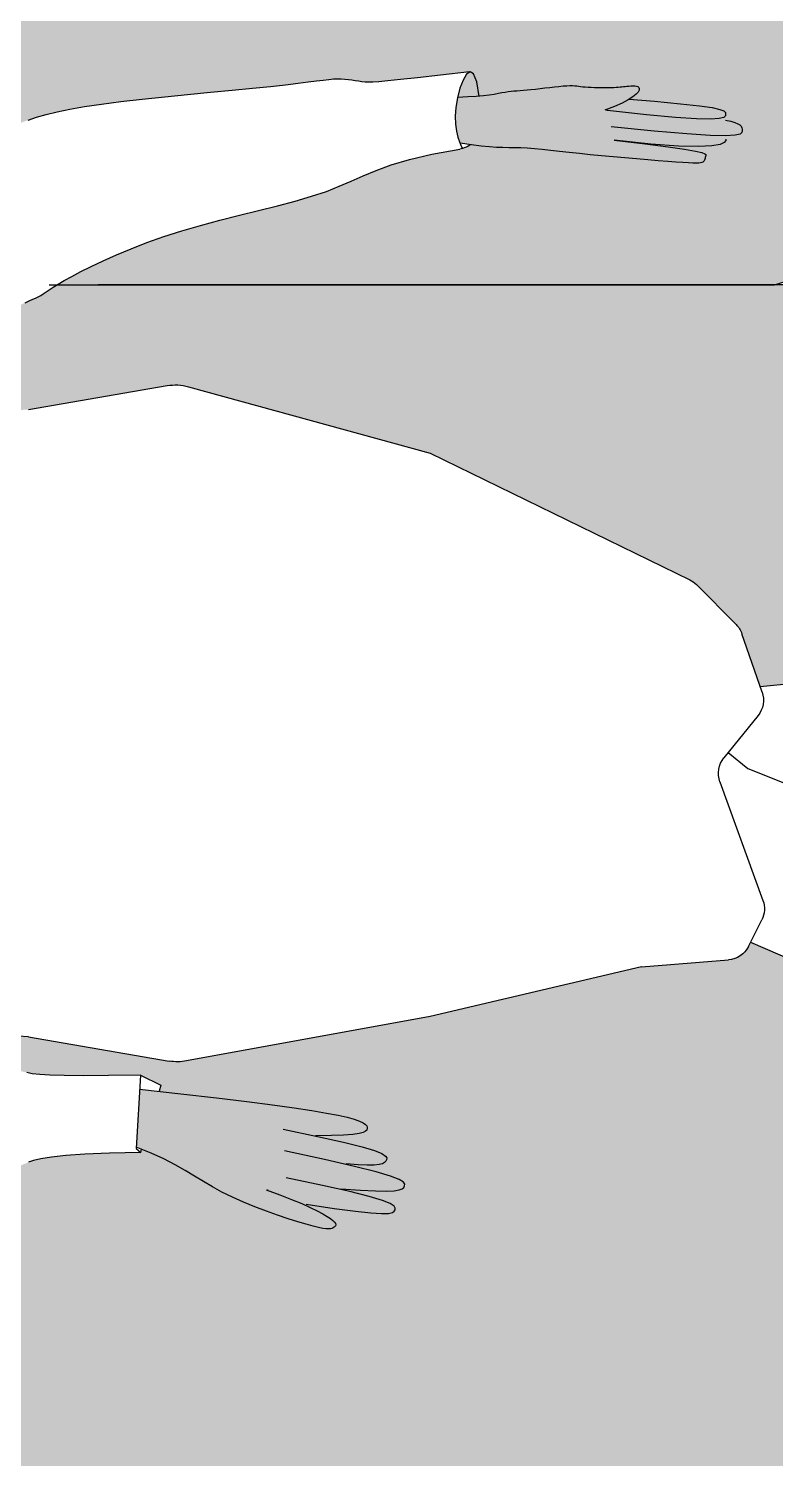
# Model space of a CAD drawing. Header units: inches. Extents: x 37.8 to 126.9, y 5.9 to 51.9.
# Drawn here: x 44.657 to 44.973, y 23.34 to 23.946 of the extents above; entities that cross this region are included whole.
import ezdxf

# ---------------------------------------------------------------- set-up
doc = ezdxf.new("R2010")
doc.units = ezdxf.units.IN
doc.header["$MEASUREMENT"] = 0
doc.layers.add('MOBL', color=251, linetype='Continuous')
doc.layers.add('si', color=15, linetype='Continuous')

# ---------------------------------------------------------------- blocks, each defined once
blk = doc.blocks.new('m12')
h = blk.add_hatch(color=254)
h.paths.add_polyline_path([(0.2282805397144333, 1.367704585758019), (0.3675900524026474, 1.406019230664924, -0.1101865181638969), (0.3799645286676423, 1.406624934638784), (0.4597569099921655, 1.392880477745848), (0.5434401565999002, 1.387490709320218), (0.6016997716746582, 1.372251504451026), (0.5999096138721133, 1.374448886654134), (0.5972262502061781, 1.376714969658905), (0.5937106442636382, 1.379026639826632), (0.5893792646718318, 1.381415400173865), (0.5842615332833229, 1.383914174862636), (0.5784386848495183, 1.386561572637442), (0.572004907346809, 1.389397623388049), (0.5650543887509504, 1.392462357004423), (0.5576813170387136, 1.395795803376354), (0.549979880185674, 1.399437992393817), (0.5420442661684342, 1.403428953946558), (0.5339686629631681, 1.407808717924578), (0.5258492284904117, 1.412586379931332), (0.5177900004496224, 1.417647298425434), (0.5098969864843588, 1.422845897578789), (0.5022761942384583, 1.428036601563444), (0.4950336313559191, 1.433073834551612), (0.4882753054800958, 1.437812020715499), (0.4821072242552791, 1.442105584227201), (0.476635395325051, 1.445808949258433), (0.4719336608313752, 1.448817862647732), (0.4679472009097501, 1.45119336189714), (0.4645890301940172, 1.453037807174946), (0.4617721633180718, 1.454453558649446), (0.4594096149153372, 1.455542976488688), (0.4574143996196654, 1.456408420860952), (0.4539780271172036, 1.457898962005941), (0.4512561622146524, 1.459623810832909), (0.4478348052730289, 1.46192211111406), (0.4455453602831806, 1.463411296890623), (0.4432946503162506, 1.464805221971379), (0.0299411707849231, 1.464694383533924), (-0.0140227327818254, 1.464682594857606), (-0.0507096129474575, 1.409658011802321), (-0.0631706782451147, 1.361111778246595), (-0.0631706782451147, 1.225824194692445, -0.09368281678352401), (0.0381534352998867, 1.233180814697728), (0.0486899664274461, 1.263570902162655, -0.1129517835340986), (0.0520539572955841, 1.268952195201563), (0.0749248662218634, 1.291903635497192, -0.083355158556612), (0.0787562574912499, 1.294643702845178)])
h.paths.add_polyline_path([(0.6581865462105726, 1.449896868492942), (0.6623791909344173, 1.464833165321653), (0.6172675253209406, 1.464851871830518), (0.6017808105990662, 1.464847719154064), (0.6043075048505357, 1.46291939556773), (0.6110621370801037, 1.457834145179991), (0.6173569103671344, 1.45314102149877), (0.623114627507448, 1.448870358593239), (0.6282580912973446, 1.445052490531857), (0.6327433165672626, 1.441693904281006), (0.636659166287032, 1.438705698395313), (0.6401277154611675, 1.435975124326889), (0.6448441051655152, 1.432095432990966), (0.6489641479635285, 1.428299517495729)])
h.paths.add_polyline_path([(0.9004850381104459, 1.411994461545418), (0.9153690883269976, 1.451714107181942), (0.9392968684946148, 1.464718335533843), (0.6623791909344172, 1.464833165321653), (0.6581865462105726, 1.449896868492942), (0.6489658651266103, 1.428303538811313), (0.6519704067884556, 1.42537417526591), (0.6550335783003958, 1.422240532064051), (0.6583447781495153, 1.418717278451824), (0.6618404756225159, 1.414837911182525), (0.6654200188627374, 1.410665176069865), (0.6689827560128438, 1.406261818927299), (0.6724280352164007, 1.401690585568307), (0.6756552046160768, 1.397014221806559), (0.6785636123554469, 1.392295473455303), (0.6810526065769411, 1.387597086328469), (0.683049025111814, 1.382980414117128), (0.6845896645402264, 1.378501242022818), (0.6857388111302506, 1.374213963124925), (0.686560751149955, 1.370172970502834), (0.6873297175066099, 1.365027937193384), (0.6877061944667275, 1.360071641083774), (0.6878621708849573, 1.357559724357858), (0.6880757876250972, 1.354219495640408), (0.6880067271842727, 1.351078722044259), (0.6872067694860371, 1.346384712895343), (0.6857121869368248, 1.340235367233386), (0.6843305943914403, 1.334869549164977), (0.7154399595144696, 1.37373261623361), (0.7190331384649649, 1.376285664435272), (0.7309097569871028, 1.382627548112168, -0.3118831241294631), (0.7630463354835229, 1.378942019294754), (0.7749165268776324, 1.368555601824937), (0.7760045200864171, 1.370534691204511), (0.7813156019772123, 1.364926033545543, 0.1123006124735272), (0.78955162915031, 1.355362516278091), (0.8279875159014409, 1.32697310920048, -0.1450929767631049), (0.8377286247859956, 1.314064314110055), (0.8425250255493233, 1.301254414510353), (0.8629205512941098, 1.243744283976639, -0.08540789270884899), (0.8645568859556078, 1.234234633559708), (0.8645568859556078, 1.189121849105276, 0.1581954524843626), (0.8699782359377723, 1.172415691398204, -0.0878135558825843), (0.8743132795220844, 1.163496263578053), (0.8759785115666999, 1.157644162392443, -0.2048137690311525), (0.8731492371332478, 1.135453495879346), (0.8659056723461162, 1.123114881284209, -0.1142386950338883), (0.8570798846039906, 1.113798163836008), (0.8305546628183547, 1.096231021337641), (0.7773254653309918, 1.056847698576054), (0.7749165268774048, 1.052686804883478), (0.7633813474544829, 1.042624201557268), (0.7630968592773114, 1.039921563875623), (0.7600382685300243, 1.021495523661086), (0.7565934611416197, 1.00648721353923), (0.752874173234204, 0.9944881043145408), (0.7489921409294309, 0.9850896667917362), (0.7450591003491807, 0.9778833717755328), (0.7411867876155616, 0.9724606900699658), (0.7374869388499976, 0.9684130924802052), (0.7340712901748238, 0.9653320498107396), (0.7296486015273244, 0.9617491890912933), (0.7249763564041368, 0.9586774299227926), (0.7210046942517582, 0.9567143230846537), (0.7168011588323449, 0.9553889172040508), (0.7137072088485976, 0.9545244839431348), (0.7094893662282363, 0.953775121660348), (0.7051211489331117, 0.9531117996455399), (0.6996965092953688, 0.952357690693426), (0.6940976408223009, 0.9516309945228066), (0.6891480039748644, 0.9510395401500774), (0.6849198416854598, 0.9506110647537588), (0.6820757410978179, 0.9504773728576892), (0.6795698087550766, 0.9504520680379756), (0.6783385473047755, 0.9504344927927384), (0.6768907072118918, 0.950401672484304), (0.6752127260531451, 0.9503509555920574), (0.673303820878084, 0.9502811700128851), (0.6711632087367704, 0.9501911436441356), (0.6687901066790821, 0.9500797043824576), (0.6661837317551318, 0.9499456801249828), (0.6633433010149351, 0.9497878987690436), (0.6602680315086137, 0.9496051882110812), (0.6569702476290998, 0.9493976249032176), (0.6535147031422514, 0.9491702795171498), (0.6499792591570417, 0.948929471278913), (0.6464417767832089, 0.9486815194152342), (0.642980117129082, 0.9484327431521264), (0.6396721413038992, 0.9481894617160884), (0.6365957104170198, 0.9479579943335928), (0.6338286855771003, 0.9477446602309101), (0.6298351644824298, 0.9474384775373532), (0.6249051021408129, 0.9472576708472316), (0.6189086129122668, 0.947326450471792), (0.6134806500683812, 0.9474676699271634), (0.6064731817736865, 0.9477159803739148), (0.597558412593827, 0.9480851548921688), (0.5865574900845614, 0.9485820002000735), (0.5738873337636475, 0.9491854575635398), (0.5601138061399235, 0.9498675018851392), (0.5458027697213416, 0.9506001080676519), (0.5315200870168383, 0.9513552510143152), (0.51783162053449, 0.9521049056277188), (0.5053032327825289, 0.9528210468106394), (0.4945007862698243, 0.9534756494660976), (0.4858413232438974, 0.9540500801435902), (0.479146604910735, 0.9545632719803062), (0.4740895722159156, 0.9550435497603752), (0.4686824451310314, 0.955730103256373), (0.4647685975536965, 0.9567548360558203), (0.4619226264041981, 0.9579425952526875), (0.4597973122670279, 0.9588069555043134), (0.4568633396336294, 0.9597571532667638), (0.4526367186970228, 0.960741991403438), (0.44663345965046, 0.961710272777282), (0.4383695726867201, 0.9626108002519234), (0.427361067999528, 0.963392376690308), (0.4131239557814393, 0.9640038049560642), (0.3951742462256788, 0.9643938879119106), (0.3946290414174755, 0.9663021047405121), (0.3892122088936958, 0.964125244412344), (0.3817963524470524, 0.9607155704184144), (0.3753231144914961, 0.957359915999178), (0.3695413270904759, 0.9540620209711508), (0.3641998223077087, 0.9508256251513232), (0.3590474322063497, 0.9476544683559492), (0.3538329888501746, 0.9445522904020446), (0.3483053243026035, 0.9415228311061136), (0.3422857584323542, 0.9385750475601073), (0.3358855623289445, 0.9357387659567862), (0.3292884948868936, 0.9330490297631966), (0.3226783150012129, 0.930540882447304), (0.3162387815666538, 0.9282493674766116), (0.3101536534775263, 0.9262095283188514), (0.3046066896290521, 0.9244564084415292), (0.2997816489155326, 0.9230250513121484), (0.2939525555518832, 0.9214281492214113), (0.2890330585068264, 0.9204498841750606), (0.2849788580309438, 0.9202793186120558), (0.2822871457915607, 0.9224008206510244), (0.2837201290274126, 0.9246197752826866), (0.2865434176151994, 0.9268910479290224), (0.2916407239945089, 0.9299156238629585), (0.2974896183734473, 0.9327408180793096), (0.3023605372497951, 0.93491000410745), (0.3081702886299796, 0.9373202005451736), (0.3150004097522092, 0.9399819342838825), (0.3219254740579482, 0.942534558711252), (0.3216086350835208, 0.9426929781984656), (0.3221035193806298, 0.942600187392776), (0.3150004097521996, 0.939981934283873), (0.3081702886299848, 0.937320200545176), (0.302360537249797, 0.9349100041074526), (0.2974896183734457, 0.9327408180793088), (0.2934759947627309, 0.9308021155695774), (0.2902381291792135, 0.9290833696863944), (0.2876944843851557, 0.927574053538591), (0.2857635231421227, 0.9262636402345382), (0.2843670324930372, 0.9251401946803524), (0.2834400966078191, 0.9241861489715572), (0.2829211239370579, 0.9233825270011948), (0.2827485229315698, 0.9227103526623066), (0.2828607020426261, 0.9221506498479356), (0.2831960697205886, 0.921684442451124), (0.2836930344165012, 0.9212927543649124), (0.2842900045811809, 0.9209566094823454), (0.2849537220095039, 0.9206668660290231), (0.2857642618712364, 0.9204537195623744), (0.2868300326801989, 0.9203571999719315), (0.2882594429502205, 0.9204173371479102), (0.290160901194894, 0.92067416098007), (0.292642815928275, 0.921167701358172), (0.2958135956639567, 0.9219379881724304), (0.2997816489155349, 0.9230250513121484), (0.3046066896290573, 0.92445640844153), (0.3101536534775328, 0.9262095283188532), (0.3162387815666475, 0.9282493674766062), (0.3226783150012197, 0.9305408824473052), (0.3292884948868949, 0.9330490297631936), (0.3358855623289381, 0.935738765956786), (0.3422857584323494, 0.9385750475601056), (0.3483053243026013, 0.9415228311061126), (0.3538329888501725, 0.9445522904020442), (0.3590474322063588, 0.9476544683559556), (0.3641998223076794, 0.9508256251513127), (0.3695413270904708, 0.9540620209711488), (0.3753231144914941, 0.9573599159991769), (0.3817963524470549, 0.9607155704184158), (0.3892122088936968, 0.9641252444123436), (0.3977734825802984, 0.9675657600578143), (0.3958295278160969, 1.000986828503526), (0.3720809704348347, 0.9982951300867196), (0.3515578259587391, 0.9958898854433748), (0.3340016027325292, 0.9937432421993416), (0.319147189305802, 0.9918265976823482), (0.3067294742277213, 0.9901113492203396), (0.2964833460475755, 0.9885688941412809), (0.2881436933148567, 0.9871706297726636), (0.2814454045787867, 0.98588795344267), (0.2761419289608943, 0.9846957252721028), (0.2720609578691448, 0.9835826565549736), (0.2690487432835201, 0.982540921378586), (0.2669515371844689, 0.981562693830256), (0.2656155915515228, 0.9806401479972916), (0.2648871583651271, 0.9797654579670051), (0.2646124896050424, 0.9789307978264788), (0.264637837251712, 0.9781283416632506), (0.264882264284097, 0.9773545228001692), (0.2655560776784112, 0.976622811502693), (0.2669423954102962, 0.9759509372725008), (0.269324335455168, 0.9753566296110422), (0.2729850157884386, 0.974857618019541), (0.2782075543857433, 0.9744716319994492), (0.2852750692222802, 0.9742164010522174), (0.2950522334505969, 0.9741029037500842), (0.2932104062160713, 0.9737258386762718), (0.27826000416053, 0.9703831351037036), (0.2675558176904345, 0.9676737071592922), (0.2604063962510289, 0.9655019817496396), (0.2561202892875367, 0.963772385781112), (0.2540060462454221, 0.9623893461600802), (0.2533722165703693, 0.961257289793366), (0.2535273497076105, 0.9602806435873388), (0.2539294030884776, 0.9593859963251814), (0.2546339660866578, 0.9585885842975584), (0.2558460360626213, 0.9579258056708112), (0.2588124408305837, 0.957169402344128), (0.2606126863870492, 0.9571537412896304), (0.256516480663569, 0.9575591961839512), (0.253716425585047, 0.9590903096481588), (0.2532689839800925, 0.96190719425237), (0.256120289287537, 0.9637723857811122), (0.2604063962510276, 0.9655019817496392), (0.2675558176904362, 0.9676737071592936), (0.2782600041605322, 0.9703831351037044), (0.2949045171498502, 0.9741046185010308), (0.285275069222283, 0.9742164010522174), (0.2782075543857413, 0.9744716319994496), (0.2729850157884376, 0.9748576180195412), (0.2677164017285735, 0.9755758177113094), (0.2640872408894941, 0.9773346783165808), (0.2652115007202227, 0.9807510656334876), (0.2701853916346951, 0.9830711032860232), (0.2761419289608979, 0.9846957252721044), (0.2814454045787876, 0.9858879534426694), (0.2881436933148489, 0.9871706297726616), (0.2964833460475805, 0.9885688941412808), (0.3067294742277094, 0.9901113492203404), (0.3191471893058048, 0.9918265976823484), (0.3340016027325448, 0.993743242199342), (0.3515578259586584, 0.9958898854433662), (0.3720809704348112, 0.998295130086718), (0.3846044230914198, 0.999714557681732), (0.3835436933072742, 1.003186036975193), (0.3953633609073675, 1.009001313434282), (0.4138058899113635, 1.008749522194875), (0.4282469073857581, 1.008675718528365), (0.4392679779132291, 1.008765081679257), (0.4474506660758408, 1.009002790892736), (0.4533765364560642, 1.009374025413535), (0.4576271536361655, 1.009863964486612), (0.4607840821988713, 1.010457787357154), (0.4634288867262065, 1.011140673269892), (0.4660830101279203, 1.011900133236868), (0.4690274086224217, 1.012733005339897), (0.4724829167548657, 1.013638459427737), (0.4766703690709155, 1.01461566534931), (0.4818106001157593, 1.015663792953319), (0.4881244444352483, 1.016782012088698), (0.4958327365745851, 1.01796949260438), (0.5051563110794185, 1.01922540434907), (0.5161986705397842, 1.02054596987091), (0.5285939897249124, 1.021915622515052), (0.5418591114486763, 1.023315848325401), (0.5555108785247285, 1.024728133346798), (0.5690661337671291, 1.026133963622892), (0.5820417199895463, 1.027514825198523), (0.5939544800062555, 1.028852204117585), (0.6043212566305503, 1.030127586424441), (0.612782391131537, 1.031328558956603), (0.619472218598504, 1.032467111724144), (0.6246485725753236, 1.033561335530294), (0.6285692866065336, 1.034629321178954), (0.6314921942357605, 1.035689159472667), (0.6336751290075423, 1.036758941215566), (0.635375924465961, 1.037856757210419), (0.6368524141548711, 1.039000698260905), (0.6383128380275572, 1.040202906338207), (0.6397670616722734, 1.041451728086032), (0.6411753570860127, 1.042729561315582), (0.6424979962657744, 1.044018803838754), (0.6436952512090097, 1.045301853466752), (0.6447273939122625, 1.046561108011473), (0.6455546963729831, 1.047778965283896), (0.6461374305879417, 1.048937823096139), (0.6464432714649321, 1.050030279697011), (0.6464695055522044, 1.051089735086862), (0.6462208223088057, 1.052159789703409), (0.6457019111933274, 1.053284043984376), (0.644917461664817, 1.054506098368167), (0.6438721631818694, 1.055869553292042), (0.6425707052037581, 1.057418009194183), (0.6417220055728929, 1.058389199020902), (0.6205989466920978, 1.056800049208277), (0.5434401565996722, 1.036517499606816), (0.4597569099919382, 1.03119864918699), (0.3786921153944149, 1.01716820396814, -0.0881714616881914), (0.3687353232608075, 1.017213098864203), (0.2282805397142054, 1.042829202105395), (0.1065852421049833, 1.071480076367834), (0.0564335232409121, 1.075455517497402, -0.2626432162375301), (0.04483822073916599, 1.083266117520906), (0.043620270012002, 1.085697904276811), (-0.0330759502560345, 1.05233221485605), (-0.0631706782451147, 1.049728895639395), (-0.0631706782451147, 0.8395642744326323), (-0.021287653216632, 0.7512983952403829), (0.0220127781796001, 0.7359848280393836), (0.9211451131589862, 0.7362254951522971), (0.9153690883269971, 0.7492215510239943), (0.9004850381104459, 0.7889411966605175), (0.8942545054615036, 0.8374874302160153), (0.8942545054615036, 1.363448227989919)])
h.paths.add_polyline_path([(0.2429739101698942, 0.9461568795345556), (0.2431024028844603, 0.9451751083945508), (0.2435212161844902, 0.9442815692264046), (0.2444007194974346, 0.9434919138554962), (0.2470528974799894, 0.9424940355689472), (0.2490033719338936, 0.942400441425434), (0.2449083215463915, 0.9430361672103796), (0.2424000465095492, 0.9452882029053084)], flags=17)
h.paths.add_polyline_path([(0.2491293252667219, 0.9334991236289624), (0.2484456775396211, 0.9323584795349688), (0.2485867286509346, 0.931381556305496), (0.2490337983438167, 0.9304961893292324), (0.2507393332967387, 0.9293471296517086), (0.2523535551397347, 0.9293072046416456), (0.248779646799883, 0.9300454007847108), (0.2483518022626108, 0.9330086618549124)], flags=16)
h.paths.add_polyline_path([(1.061440464872248, 1.615005983687069), (1.03928745989856, 1.662254189607665), (0.9980967162757676, 1.690810797581434), (0.0299411707849231, 1.690810797581661), (-0.0192108090004697, 1.676272888067614), (-0.05486330138001001, 1.640966536391033), (-0.0621322561369198, 1.539460775320094), (-0.0406715325686948, 1.493250991507693), (-0.0164416833786154, 1.479232293047743), (0.0299411707849169, 1.464694383533926), (0.4197456501453729, 1.464798907437909), (0.4432946503162495, 1.46480522197138), (0.4427159042299834, 1.465163654953363), (0.4392171594988713, 1.467215198352275), (0.4349198484753794, 1.469601940137177), (0.4297244273968797, 1.47234193300323), (0.4236502879050497, 1.47538138822892), (0.4167465554935464, 1.478648556738338), (0.4090623556560315, 1.4820716894551), (0.4006468138857271, 1.485579037303748), (0.3915490556757989, 1.489098851207925), (0.3818182065203896, 1.492559382091942), (0.3715033919124814, 1.495888880879649), (0.3606816705446306, 1.499034078268325), (0.3495418339041161, 1.502015624048233), (0.3383006066773991, 1.504872647783272), (0.3271747135511173, 1.507644279037093), (0.3163808792114649, 1.51036964737296), (0.3061358283448335, 1.51308788235474), (0.2966562856374822, 1.515838113546354), (0.2881589757760139, 1.51865947051101), (0.2807234658091617, 1.521580491867781), (0.2738806922363889, 1.524587352456364), (0.2670244339187653, 1.527655636172539), (0.2595484697183121, 1.530760926910942), (0.2508465784967548, 1.533878808567123), (0.2403125391156199, 1.536984865036175), (0.2273401304364527, 1.540054680213417), (0.2113231313210235, 1.54306383799394, -0.1290311879506918), (0.2052864708930892, 1.54547678568995), (0.1989500446311467, 1.544692756402128), (0.1942075196075153, 1.544256570480002), (0.190103818919174, 1.544011318721686), (0.1864436578482552, 1.543894103801903), (0.183031751676026, 1.543842028395374), (0.1796728156846325, 1.543792195176592), (0.1761715651555309, 1.543681706820052), (0.1723649946484371, 1.543460793669056), (0.1682192158339102, 1.543132196738269), (0.1637326196600971, 1.542711784711399), (0.1589035970755097, 1.542215426271692), (0.1537305390286644, 1.541658990102194), (0.1482118364672161, 1.541058344886772), (0.1423458803401527, 1.540429359308295), (0.136131061595597, 1.539787902050425), (0.1295911662489415, 1.539148763785084), (0.1228515605849844, 1.538522423140875), (0.1160630059552711, 1.537918280734399), (0.1093762637117089, 1.537345737182698), (0.1029420952064712, 1.536814193103292), (0.0969112617908092, 1.53633304911273), (0.0914345248167618, 1.535911705828311), (0.0866626456361541, 1.535559563866856), (0.0827058987263433, 1.535284403154037), (0.07789572737996, 1.534987831804597), (0.0732771905965815, 1.534889662800764), (0.070515340854909, 1.535580341051435), (0.0693845606241143, 1.539725189586252), (0.0703348009084739, 1.540684086609572), (0.0718106087078942, 1.541013108459311), (0.070015268961697, 1.540361643709957), (0.0694755710323989, 1.539817029104142), (0.0695111240948033, 1.539555526741711), (0.0698055811769791, 1.538267307296337), (0.0699267509605764, 1.537737803566871), (0.07006779487619501, 1.537220810387226), (0.0702484060957432, 1.536729028381159), (0.0704882777904464, 1.536275158172883), (0.0708071031322118, 1.535871900386155), (0.0712245752920354, 1.535531955644728), (0.0717724652290605, 1.535265961724235), (0.0725308550504469, 1.535076305007122), (0.0735919046505853, 1.534963309027034), (0.0750477739236427, 1.534927297317835), (0.0769906227644686, 1.534968593413168), (0.079512611067226, 1.535087520847356), (0.0827058987263485, 1.535284403154038), (0.0866626456361074, 1.535559563866853), (0.0914345248168888, 1.535911705828313), (0.0969112617908566, 1.536333049112724), (0.1029420952063899, 1.536814193103289), (0.1093762637117624, 1.53734573718271), (0.1160630059553207, 1.537918280734406), (0.1228515605848908, 1.538522423140876), (0.1295911662489709, 1.539148763785072), (0.1361310615954752, 1.539787902050421), (0.1423458803401396, 1.540429359308289), (0.1482118364671323, 1.54105834488677), (0.1537305390284616, 1.541658990102163), (0.1589035970755262, 1.542215426271688), (0.1637326196600988, 1.542711784711402), (0.1682192158339141, 1.54313219673827), (0.1723649946484223, 1.543460793669054), (0.1761715651555211, 1.543681706820052), (0.1796728156846442, 1.543792195176593), (0.183031751676026, 1.543842028395374), (0.1864436578482594, 1.543894103801904), (0.1901038189191697, 1.544011318721686), (0.1942075196075117, 1.544256570480001), (0.1989500446311433, 1.544692756402127), (0.2045266787085897, 1.545382773813118), (0.2111327065581761, 1.546389520038933), (0.2114796143173407, 1.547251366661158), (0.2123433761571505, 1.549967112364129), (0.2131166179547109, 1.55333896839511), (0.2136610204122462, 1.557334450915959), (0.2138382642317538, 1.56192107608831), (0.2135100301154579, 1.567066360073795), (0.2125847160682496, 1.572638200736036), (0.2111575893065945, 1.578106022746624), (0.2093706343498527, 1.582839632477998), (0.2073658357171551, 1.586208836303285), (0.2049411294908506, 1.587810739126339), (0.2224723636529688, 1.585819196649936), (0.2355489133960566, 1.584344928017345), (0.2454514276006865, 1.583254033712139), (0.2527081354358047, 1.582498088851933), (0.257847266069344, 1.582028668553675), (0.2613970486700063, 1.58179734793498), (0.2638857124063634, 1.581755702113014), (0.2658414864467902, 1.581855306205398), (0.2677068059463093, 1.582050934292055), (0.2695567992538174, 1.582306818625488), (0.2747066222245634, 1.583103006528797), (0.2786097526960172, 1.583525566952633), (0.2827956854737786, 1.583576585603523), (0.2867584402456536, 1.583211807572979), (0.2899156240150526, 1.582837763590765), (0.2937826850545662, 1.582339012621332), (0.2985618957291289, 1.581720993611044), (0.3044555284031281, 1.580989145505333), (0.3116658554419877, 1.580148907250308), (0.3203951492103369, 1.579205717791636), (0.3307452073584606, 1.57816574864), (0.3424159286782924, 1.577038101563175), (0.3550067372480378, 1.575832610894406), (0.3681170571452198, 1.574559110966428), (0.381346312447699, 1.573227436111898), (0.3942939272331138, 1.571847420663739), (0.4065593255790871, 1.570428898954788), (0.4177419315635681, 1.568981705317811), (0.4275354495816787, 1.567513457897803), (0.4360107052978059, 1.566022910089259), (0.4433328046936835, 1.564506599099104), (0.4496668537510737, 1.562961062134035), (0.4551779584519413, 1.561382836400526), (0.4600312247778208, 1.559768459105723), (0.4643917587106853, 1.558114467456333), (0.4684246662323043, 1.556417398658817), (0.4722667353707842, 1.55468090018917), (0.4759414823397434, 1.552937060597509), (0.47944410539934, 1.551225078703941), (0.4827698028093431, 1.549584153327703), (0.485913772830121, 1.548053483288193), (0.4888712137217305, 1.546672267405021), (0.4916373237440469, 1.545479704497664), (0.4942073011568518, 1.544514993385745), (0.496598259854408, 1.543785267423119), (0.5009041589315198, 1.542640599423392), (0.5053479052211227, 1.541162311726318), (0.5099732602768606, 1.538780607776743), (0.513819146183095, 1.536436112069397), (0.5183509421744965, 1.533286309165758), (0.5236557567391209, 1.529228515703385), (0.5296623640676864, 1.524362090763129), (0.5362599547761573, 1.518836904036559), (0.5433377194809144, 1.51280282521496), (0.5507848487980028, 1.506409723990145), (0.5584905333439437, 1.499807470053376), (0.5663439637348818, 1.493145933096464), (0.5742343305871503, 1.4865749828107), (0.5820564265468424, 1.480224566283819), (0.5897274523799738, 1.474144940188581), (0.5971702108825016, 1.46836643859365), (0.6017808105990725, 1.464847719154062), (0.9980967162757672, 1.464953989060631), (1.031672364438918, 1.477934265412386), (1.056248354331501, 1.513240617089195)])
h.paths.add_polyline_path([(0.0590738648438674, 1.565001255458355), (0.0581961684447379, 1.564088525514535), (0.0580536869399566, 1.563154609191087), (0.05819233718148099, 1.562190013505642), (0.0597373212658623, 1.560756583039613), (0.0617108121389275, 1.560626493100926), (0.0578243428300473, 1.561651338936751), (0.058287190717405, 1.56468514460816)], flags=16)
h.paths.add_polyline_path([(0.0579879130765888, 1.550745167153261), (0.0579879007204054, 1.550740564950269), (0.0580477771061403, 1.550741742023546)], flags=16)
h.paths.add_polyline_path([(1.062478886980443, 1.359554145084302), (1.05451765081807, 1.403427479153378), (1.03582605287147, 1.443406730316837), (0.9970582941673454, 1.464694383533697), (0.9392968684946152, 1.464718335533844), (0.9153690883269971, 1.451714107181942), (0.9004850381104462, 1.411994461545418), (0.8942545054615038, 1.36344822798992), (0.8942545054615038, 0.8374874302160153), (0.9004850381104462, 0.7889411966605157), (0.915369088326997, 0.7492215510239927), (0.9211451131589862, 0.7362254951522971), (0.980097399734632, 0.7362412746722385), (0.9803130358359692, 0.7361416392414872), (0.9911739022213624, 0.7359816691453033), (1.02994166092526, 0.7538944505106429), (1.05451765081807, 0.7975081790525561), (1.062478886980443, 0.8413815131216335)])
h.paths.add_polyline_path([(1.051402384493712, 0.6308414306959093), (1.043441148331112, 0.6747147647649853), (1.018865158438529, 0.7183284933068991), (0.9803130358359686, 0.7361416392414872), (0.9736653644388048, 0.7362395530353841), (0.9101686588784631, 0.7362225571292064), (0.9042925858402672, 0.7230013927935494), (0.8894085356234883, 0.6832817471570252), (0.8831780029745457, 0.6347355136012988), (0.8831780029747733, 0.1087747158276216), (0.889408535623488, 0.0602284822721232), (0.9042925858402671, 0.0205088366355994), (0.9277298666845354, 0.0077711840027866), (0.9864522676338556, 0.0077869019901867), (1.02474955038474, 0.0288162135007042), (1.043441148331339, 0.06879546466416299), (1.051402384493712, 0.1126687987332384)])
h.paths.add_polyline_path([(0.8831780029745461, 0.6347355136013004), (0.8894085356234882, 0.6832817471570248), (0.9042925858402666, 0.7230013927935484), (0.9101686588784628, 0.7362225571292065), (0.6739620880527166, 0.7361593326724272), (0.647110043723842, 0.7211841541045487), (0.6301491492909009, 0.6814645084680252), (0.6228801945337638, 0.6329182749123), (0.6228801945337638, 0.1105919545170757), (0.6301491492909009, 0.0620457209615785), (0.6471100437238422, 0.0223260753250548), (0.6512164028991393, 0.007697170763044001), (0.9277298666845352, 0.0077711840027866), (0.9042925858402668, 0.0205088366355995), (0.889408535623488, 0.0602284822721233), (0.8831780029747734, 0.1087747158276222)])
h.paths.add_polyline_path([(0.6228801945337638, 0.6329182749122991), (0.6301491492909009, 0.6814645084680253), (0.6471100437238421, 0.7211841541045487), (0.6739620880527166, 0.7361593326724271), (0.010211150730356, 0.7359816691455309), (-0.0323641557035899, 0.7209245485773863), (-0.0742471807318452, 0.6326586693853642), (-0.0742471807318452, 0.1111111655711738), (-0.0617861154341881, 0.0625649320156754), (-0.0250911673453374, 0.0075161462528683), (0.0212541604592265, 0.0075167152843411), (0.0212876532170867, 0.0075285602840722), (0.6512164028991392, 0.007697170763044001), (0.6471100437238418, 0.0223260753250546), (0.6301491492909009, 0.0620457209615778), (0.6228801945337638, 0.1105919545170761)])
h.paths.add_polyline_path([(1.06247888698067, -0.0976116781655483), (1.05451765081807, -0.0537383440964734), (1.02994166092526, -0.0101246155545595), (0.9911739022213624, 0.0077881658110073), (0.9864522676338556, 0.0077869019901867), (0.9859817916808422, 0.0075285602838449), (0.9211377461899616, 0.0075277641237041), (0.9153690883269956, -0.0054517160679116), (0.9004850381104461, -0.0451713617044338), (0.8942545054615036, -0.0937175952599316), (0.8942545054612763, -0.6196783930338375), (0.9004850381102185, -0.6682246265893353), (0.91536908832677, -0.7079442722258591), (0.9392515566608162, -0.720923874581255), (0.9970582941673454, -0.7209245485776139), (1.035826052871243, -0.6996368953607542), (1.054517650817842, -0.6596576441972952), (1.062478886980215, -0.6157843101282201)])
h.paths.add_polyline_path([(0.8942545054615038, -0.0937175952599317), (0.9004850381104461, -0.045171361704433), (0.9153690883269964, -0.0054517160679112), (0.9211377461899614, 0.0075277641237041), (0.6847133887732595, 0.007524861287395001), (0.6581865462105725, -0.0072689547569097), (0.6412256517776314, -0.0469886003934336), (0.6339566970207214, -0.0955348339489325), (0.6339566970204942, -0.6178611543441548), (0.641225651777404, -0.6664073878998806), (0.6581865462105726, -0.7061270335361775), (0.6623391391623531, -0.7209206459271371), (0.9392515566608166, -0.720923874581255), (0.91536908832677, -0.7079442722258592), (0.9004850381102187, -0.6682246265893351), (0.8942545054612764, -0.6196783930338378)])
h.paths.add_polyline_path([(0.6339566970207217, -0.0955348339489311), (0.6412256517776315, -0.0469886003934337), (0.6581865462105726, -0.0072689547569098), (0.6847133887732595, 0.007524861287395001), (0.0212541604592265, 0.0075167152843411), (-0.0212876532168593, -0.0075285602840722), (-0.0631706782451147, -0.0957944394760944), (-0.0631706782453421, -0.6173419432902847), (-0.0507096129474576, -0.6658881768457832), (-0.0140227327820527, -0.7209127599010686), (0.6623391391623532, -0.7209206459271371), (0.6581865462105725, -0.7061270335361766), (0.641225651777404, -0.6664073878998805), (0.6339566970204941, -0.6178611543441547)])
h.paths.add_polyline_path([(1.0562483543315, -0.7694707821331122), (1.031672364438691, -0.7341644304563033), (0.9980967162755404, -0.721184154104549), (0.0299411707846955, -0.7209245485773864), (-0.0164416833790708, -0.7354624580914333), (-0.040671532568922, -0.7494811565513828), (-0.0621322561371471, -0.7956909403635564), (-0.0548633013802373, -0.8971967014342681), (-0.0192108090004695, -0.9325030531110772), (0.0299411707846958, -0.947040962625124), (0.9980967162755404, -0.9470409626253512), (1.039287459898333, -0.9184843546515821), (1.061440464872021, -0.8712361487309861)])
at = {"layer": 'si', "linetype": 'ByBlock'}
for p, q in [((0.1260640543100635, 1.565211231353487), (0.127293299740586, 1.565565821381596)), ((0.3675900524026474, 1.406019230664924), (0.228280539714433, 1.367704585758019)), ((0.4597569099921657, 1.392880477745848), (0.3799645286676423, 1.406624934638784)), ((0.228280539714433, 1.367704585758019), (0.0787562574912499, 1.294643702845178)), ((0.0749248662218634, 1.291903635497192), (0.0520539572955841, 1.268952195201563)), ((0.0370199536266682, 1.22991155968657), (0.0486899664274461, 1.263570902162655)), ((0.0393829679262581, 1.216326735507891), (0.0590085361186539, 1.191967204381171)), ((0.0565644088221689, 1.195161078133878), (0.0453120852669144, 1.185870819400406)), ((0.0453120852669144, 1.185870819400406), (0.0235638968829335, 1.177218822717122)), ((0.06130585817777501, 1.178197054921383), (0.0365205907003201, 1.109780214344937)), ((0.04483822073916599, 1.083266117520906), (0.0371761235448958, 1.098564426445818)), ((0.0437046104732417, 1.085734595493477), (-0.0330759502560341, 1.05233221485605)), ((0.106585242104984, 1.071480076367834), (0.0564335232409121, 1.075455517497402)), ((0.106585242104984, 1.071480076367834), (0.2282805397142056, 1.042829202105394)), ((0.2282805397142056, 1.042829202105394), (0.3687353232608075, 1.017213098864203)), ((0.4597569099919383, 1.03119864918699), (0.3786921153944149, 1.01716820396814)), ((0.4597569099919383, 1.03119864918699), (0.5434401565996723, 1.036517499606816)), ((0.3953633609073677, 1.009001313434282), (0.3835436933072742, 1.003186036975193)), ((0.3953633609073677, 1.009001313434282), (0.3978218517681853, 0.9667341820968433)), ((0.3835436933072742, 1.003186036975193), (0.3845838240561079, 0.999781972706387)), ((0.3951742462256789, 0.9643938879119104), (0.3946069021808398, 0.9663795920687334)), ((0.3978218517681853, 0.9667341820968433), (0.3951742462256789, 0.9643938879119104)), ((0.3216086350835212, 0.9426929781984654), (0.3218923071058271, 0.9425511421873124)), ((0.3216086350835212, 0.9426929781984654), (0.3219868644466715, 0.9426220601928889))]:
    blk.add_line(p, q, dxfattribs=at)
at = {"layer": 'si'}
for points in [[(0.4478340318562461, 1.464806439181302), (0.0299411707849231, 1.464694383533924), (-0.0164416833786163, 1.479232293047743), (-0.0406715325686946, 1.493250991507693), (-0.0621322561369198, 1.539460775320094), (-0.05486330138001001, 1.640966536391033), (-0.0192108090004695, 1.676272888067614), (0.0299411707849231, 1.690810797581661), (0.998096716275768, 1.690810797581434), (1.039287459898559, 1.662254189607665), (1.061440464872248, 1.615005983687069), (1.056248354331501, 1.513240617089195), (1.031672364438918, 1.477934265412386)], [(-0.0631706782451147, 1.225824194692222), (-0.0631706782451147, 1.361111778246595), (-0.0507096129474576, 1.409658011802321), (-0.0140227327818252, 1.464682594857606), (0.4197456501453729, 1.464798907437909)], [(0.3953633609073677, 1.009001313434282), (0.4138058899113731, 1.008749522194875), (0.4282469073857556, 1.008675718528365), (0.4392679779132323, 1.008765081679257), (0.447450666075838, 1.009002790892736), (0.4533765364560623, 1.009374025413535), (0.4576271536361674, 1.009863964486612), (0.4607840821988703, 1.010457787357154)]]:
    blk.add_lwpolyline(points, dxfattribs=at)
at = {"layer": 'si', "linetype": 'ByBlock'}
for points in [[(0.2000078948155988, 1.573437720003084), (0.2014642229580659, 1.58182807607227), (0.2032706455020161, 1.58633325172741), (0.2052851779283173, 1.587583440595381), (0.2073658357171553, 1.586208836303285), (0.2093706343498525, 1.582839632477998), (0.2111575893065947, 1.578106022746624), (0.2125847160682497, 1.572638200736037), (0.213510030115458, 1.567066360073795), (0.2138382642317538, 1.56192107608831), (0.2136610204122462, 1.557334450915959), (0.2131166179547108, 1.553338968395109), (0.2123433761571505, 1.549967112364129), (0.2114796143173407, 1.547251366661157), (0.2106636517330571, 1.545224215124335), (0.2100338077025299, 1.54391814159203), (0.2097284015233072, 1.543365629902382)], [(0.460031224777822, 1.559768459105725), (0.4551779584519409, 1.561382836400525), (0.4496668537510687, 1.562961062134036), (0.4433328046936822, 1.564506599099104), (0.4360107052978038, 1.566022910089259), (0.4275354495816828, 1.567513457897803), (0.4177419315635689, 1.56898170531781), (0.40655932557911, 1.570428898954787), (0.3942939272330932, 1.571847420663743), (0.3813463124477039, 1.573227436111892), (0.3681170571451275, 1.574559110966447), (0.3550067372480044, 1.575832610894394), (0.3424159286782924, 1.577038101563175), (0.3307452073584045, 1.578165748640003), (0.3203951492102988, 1.579205717791637), (0.3116658554420155, 1.580148907250304), (0.3044555284031958, 1.580989145505327), (0.2985618957291081, 1.581720993611043), (0.2937826850545662, 1.582339012621332), (0.289915624015066, 1.58283776359076), (0.2867584402456487, 1.583211807572979), (0.2841088613815827, 1.583455705622554), (0.2817646150579094, 1.583564018793595), (0.2795548967897048, 1.583537086482238), (0.2774347736090021, 1.583398361453191), (0.2753907804280971, 1.583177074813875), (0.2734094521592851, 1.582902457671025), (0.2714773237146346, 1.582603741131833), (0.2695809300064411, 1.582310156303265), (0.2677068059463181, 1.582050934292055), (0.2658414864467886, 1.581855306205397), (0.2638857124063634, 1.581755702113014), (0.2613970486700055, 1.58179734793498), (0.2578472660693478, 1.582028668553675), (0.2527081354357961, 1.582498088851934), (0.2454514276007558, 1.583254033712137), (0.2355489133960873, 1.584344928017344), (0.2224723636529688, 1.585819196649936), (0.205693549202806, 1.587725264492746)], [(0.2124794985006702, 1.573041326055545), (0.2066429486224024, 1.573286035210912), (0.2017397043832716, 1.573603011798923), (0.1976491003354113, 1.573972038205283), (0.1942504710318644, 1.574372896816612), (0.1914231510247646, 1.574785370018389), (0.1890464748671547, 1.575189240197232), (0.1869997771113958, 1.575564289739077), (0.1851623923098486, 1.575890301030085), (0.1834267787762655, 1.576153046238687), (0.1817378898658717, 1.576362256663742), (0.1800538026957383, 1.576533653386604), (0.1783325943817999, 1.576682957488401), (0.1765323420409004, 1.57682589005094), (0.1746111227894289, 1.576978172155122), (0.1725270137437747, 1.5771555248823), (0.1702380920203268, 1.577373669313828), (0.1677220726212454, 1.577642659092816), (0.165035222088818, 1.577949878109393), (0.1622534448508759, 1.578277042814761), (0.1594526453354774, 1.578605869661259), (0.1567087279702264, 1.578918075099863), (0.1540975971834086, 1.579195375582685), (0.151695157402628, 1.579419487561381), (0.1495773130557154, 1.579572127487381), (0.147794549881155, 1.579640522883437), (0.1462956788600422, 1.579633945554405), (0.145004092283898, 1.579567178376237), (0.1438431824440158, 1.579455004224882), (0.1427363416323715, 1.579312205976066), (0.1416069621402585, 1.579153566505738), (0.1403784362594251, 1.578993868689622), (0.1389741562813924, 1.578847895403441), (0.1373403670925199, 1.578727701010166), (0.1355147239594316, 1.578634425818336), (0.1335577347440449, 1.578566481623511), (0.1315299073075948, 1.578522280221477), (0.1294917495115442, 1.578500233407567), (0.1275037692180376, 1.578498752977566), (0.1256264742878557, 1.578516250726579), (0.1239203725833704, 1.57855113845062), (0.1224288908108519, 1.578601855682109), (0.1211271310585289, 1.578666952902267), (0.1199731142596647, 1.578745008329178), (0.1189248613475229, 1.578834600181153), (0.1179403932555942, 1.578934306676728), (0.1169777309166875, 1.57904270603376), (0.1159948952645209, 1.579158376470559), (0.1149499072321305, 1.579279896205662), (0.1138174081165744, 1.579401191706892), (0.1126385206687246, 1.579497582443536), (0.1114709880032478, 1.579539736133938), (0.1103725532348108, 1.57949832049735), (0.10940095947808, 1.579344003252572), (0.1086139498474949, 1.579047452118402), (0.1080692674577222, 1.578579334813412), (0.1078246554234283, 1.577910319057082), (0.1079459947904979, 1.577018277505885), (0.1085317183292318, 1.575909902570174), (0.1096883967406939, 1.574599091597974), (0.1115226007268575, 1.573099741937312), (0.1141409009887866, 1.571425750936668), (0.1176498682279998, 1.56959101594407), (0.1221560731462432, 1.567609434307769), (0.1277660864445806, 1.56549490337602)], [(0.1136169640426488, 1.571760726166758), (0.0990595930259133, 1.570599883564227), (0.0839762409673313, 1.569213325198688), (0.07313796419907699, 1.56799883389317), (0.0658427906416819, 1.566917758959789), (0.0613887482165865, 1.565931449710888), (0.0590738648438674, 1.565001255458355), (0.0581961684447379, 1.564088525514534), (0.0580536869399566, 1.563154609191087), (0.05819233718148099, 1.562190013505642), (0.0591495917451539, 1.561301876294919), (0.0617108121389265, 1.560626493100926), (0.0666613598696131, 1.560300159465668), (0.0747865964447101, 1.56045917093138), (0.0868718833717139, 1.561239823040068), (0.1037025821576663, 1.562778411333283), (0.1260640543100635, 1.565211231353487)], [(0.058171883616069, 1.559679626916704), (0.0551260106801692, 1.559032119208495), (0.0528020608794577, 1.558362380367498), (0.0511019679092897, 1.557664800668817), (0.0499276654650203, 1.556933770387558), (0.0491810872420047, 1.556163679798373), (0.0487641669355981, 1.555348919176367), (0.048578838241383, 1.554483878796645), (0.0485270348544873, 1.553562948933858), (0.0486724721704377, 1.552604482392325), (0.0497259923865841, 1.551722682093213), (0.0525602193993109, 1.551055713486903), (0.0580477771061396, 1.550741742023546), (0.0670612894036822, 1.550918933153752), (0.08047338018946, 1.551725452327673), (0.0991566733598575, 1.553299464995916), (0.1239837928126235, 1.555779136608634)], [(0.0579827689343802, 1.548829172060095), (0.0579803680643636, 1.547934940333107), (0.0588145780416198, 1.546834603152547), (0.0612156327051707, 1.545747563097847), (0.0659137658940381, 1.544893222749124), (0.0736392114465616, 1.544490984686262), (0.0851222032024453, 1.544760251488696), (0.1010929749998013, 1.545920425736539), (0.1222817606781064, 1.54819091000968)], [(0.1222817606781064, 1.54819091000968), (0.104496857853519, 1.546011883549908), (0.0912047148437978, 1.544270810897842), (0.0817579080492124, 1.542901471320647), (0.0755090138704873, 1.541837644085262), (0.0718106087078923, 1.54101310845931), (0.0700152689616971, 1.540361643709957), (0.0694755710323989, 1.539817029104142), (0.06954409132004, 1.539313043909032), (0.0696845923539513, 1.538796620951643), (0.0698055811769791, 1.538267307296337), (0.0699267509605761, 1.537737803566869), (0.07006779487619501, 1.537220810387225), (0.0702484060957431, 1.536729028381159), (0.0704882777904459, 1.536275158172884), (0.0708071031322106, 1.535871900386155), (0.0712245752920353, 1.535531955644728), (0.0717724652290599, 1.535265961724235), (0.0725308550504451, 1.535076305007123), (0.0735919046505842, 1.534963309027034), (0.07504777392364301, 1.534927297317835), (0.0769906227644697, 1.534968593413168), (0.07951261106723, 1.535087520847355), (0.0827058987263172, 1.535284403154037), (0.0866626456361246, 1.535559563866854), (0.0914345248168047, 1.535911705828311), (0.09691126179086501, 1.536333049112727), (0.1029420952063447, 1.536814193103282), (0.1093762637117379, 1.537345737182704), (0.1160630059553114, 1.537918280734402), (0.122851560584877, 1.538522423140875), (0.1295911662489289, 1.539148763785078), (0.1361310615955062, 1.53978790205042), (0.1423458803401445, 1.540429359308291), (0.148211836467226, 1.541058344886778), (0.1537305390284018, 1.541658990102177), (0.1589035970755503, 1.542215426271695), (0.1637326196600952, 1.5427117847114), (0.1682192158339149, 1.54313219673827), (0.1723649946484329, 1.543460793669055), (0.1761715651555278, 1.543681706820052), (0.1796728156846257, 1.543792195176592), (0.183031751676026, 1.543842028395374), (0.1864436578482582, 1.543894103801903), (0.1901038189191695, 1.544011318721686), (0.1942075196075166, 1.544256570480001), (0.1989500446311467, 1.544692756402127), (0.2045266787085893, 1.545382773813116), (0.2111327065581463, 1.546389520038928)], [(0.4617721633180736, 1.454453558649447), (0.4594096149153302, 1.455542976488686), (0.4574143996196654, 1.456408420860952), (0.4556995320649549, 1.457152251934758), (0.4541780268850744, 1.457876829877932), (0.4527558500053602, 1.458673457005943), (0.4513107725197188, 1.459589204221629), (0.4497135168137448, 1.460660084574328), (0.4478348052730326, 1.461922111114063), (0.4455453602831767, 1.463411296890626), (0.4427159042299991, 1.465163654953357), (0.4392171594988668, 1.467215198352278), (0.4349198484753743, 1.469601940137181), (0.4297244273968773, 1.472341933003235), (0.4236502879050477, 1.475381388228925), (0.4167465554935462, 1.478648556738335), (0.4090623556560331, 1.482071689455096), (0.4006468138857145, 1.48557903730375), (0.3915490556757959, 1.489098851207927), (0.3818182065203928, 1.49255938209194), (0.3715033919124835, 1.495888880879647), (0.3606816705446363, 1.499034078268323), (0.3495418339041407, 1.502015624048226), (0.3383006066774215, 1.504872647783258), (0.3271747135511305, 1.507644279037094), (0.3163808792114651, 1.510369647372954), (0.3061358283448499, 1.513087882354739), (0.2966562856374821, 1.515838113546351), (0.2881589757760139, 1.518659470511011), (0.2807234658091602, 1.52158049186778), (0.2738806922363892, 1.524587352456364), (0.2670244339187775, 1.527655636172539), (0.259548469718311, 1.530760926910943), (0.2508465784967484, 1.533878808567123), (0.2403125391156209, 1.536984865036174), (0.2273401304364597, 1.540054680213415), (0.2113231313210235, 1.54306383799394)], [(0.3951742462256789, 0.9643938879119104), (0.4131239557814297, 0.9640038049560644), (0.4273610679995273, 0.963392376690308), (0.4383695726867245, 0.9626108002519232), (0.4466334596504567, 0.9617102727772816), (0.452636718697022, 0.960741991403438), (0.4568633396336282, 0.9597571532667644), (0.4597973122670283, 0.9588069555043148)], [(0.3958361476113623, 1.000987578801414), (0.3720809704348085, 0.9982951300867172), (0.3515578259587073, 0.9958898854433756), (0.3340016027325419, 0.9937432421993436), (0.3191471893057951, 0.9918265976823476), (0.3067294742277227, 0.990111349220342), (0.2964833460475802, 0.9885688941412808), (0.2881436933148507, 0.9871706297726632), (0.2814454045787897, 0.9858879534426704), (0.2761419289608966, 0.984695725272104), (0.2720609578691437, 0.9835826565549723), (0.2690487432835198, 0.982540921378586), (0.2669515371844682, 0.9815626938302556), (0.2656155915515228, 0.980640147997292), (0.2648871583651271, 0.9797654579670052), (0.2646124896050424, 0.9789307978264788), (0.264637837251712, 0.9781283416632504), (0.2648822642840969, 0.9773545228001694), (0.2655560776784114, 0.9766228115026933), (0.2669423954102967, 0.9759509372725004), (0.2693243354551669, 0.975356629611042), (0.2729850157884357, 0.9748576180195414), (0.2782075543857445, 0.9744716319994496), (0.2852750692222798, 0.9742164010522174), (0.2944706782739104, 0.974109654679296)], [(0.3130984744116176, 0.9777973909704089), (0.2932104062160761, 0.9737258386762732), (0.2782600041605292, 0.9703831351037024), (0.267555817690436, 0.9676737071592924), (0.2604063962510281, 0.9655019817496396), (0.2561202892875372, 0.9637723857811124), (0.2540060462454221, 0.96238934616008), (0.2533722165703693, 0.961257289793366), (0.2535273497076105, 0.9602806435873391), (0.2539294030884776, 0.9593859963251816), (0.2546339660866579, 0.9585885842975584), (0.2558460360626213, 0.9579258056708112), (0.2577706103761557, 0.9574350586126456), (0.2606126863870486, 0.9571537412896304), (0.2645772614553152, 0.9571192518690168), (0.2698693329407433, 0.9573689885176008), (0.2766938982035754, 0.9579403494026336)], [(0.2798142904500764, 0.9434021582544572), (0.2684973742582315, 0.9426435295110877), (0.2598335117368151, 0.9422530649451346), (0.2534573089430978, 0.9421867178266438), (0.2490033719338953, 0.942400441425434), (0.2461063067662508, 0.9428501890117786), (0.2444007194974347, 0.9434919138554959), (0.2435212161844902, 0.9442815692264048), (0.2431024028844604, 0.9451751083945508), (0.2429739101698942, 0.9461568795345556), (0.243745466674909, 0.9473248104393404), (0.2462218255489006, 0.9488052238061754), (0.2512077399412647, 0.9507244423327847), (0.2595079630016244, 0.953208788716438), (0.2719272478793755, 0.9563845856546322), (0.2892703477239138, 0.9603781558450918), (0.3123420156850898, 0.9653158219848592)], [(0.3229324378546607, 0.942905732215422), (0.3150004097522014, 0.9399819342838782), (0.3081702886299809, 0.937320200545173), (0.3023605372497968, 0.9349100041074508), (0.2974896183734472, 0.93274081807931), (0.2934759947627299, 0.9308021155695768), (0.2902381291792153, 0.9290833696863956), (0.2876944843851561, 0.927574053538592), (0.2857635231421227, 0.9262636402345378), (0.2843670324930372, 0.9251401946803524), (0.2834400966078192, 0.9241861489715574), (0.2829211239370579, 0.9233825270011948), (0.2827485229315698, 0.9227103526623068), (0.2828607020426261, 0.9221506498479356), (0.2831960697205886, 0.9216844424511236), (0.2836930344165012, 0.9212927543649128), (0.2842900045811802, 0.9209566094823458), (0.2849537220095044, 0.9206668660290231), (0.2857642618712361, 0.9204537195623744), (0.2868300326802, 0.9203571999719315), (0.2882594429502205, 0.92041733714791), (0.2901609011948949, 0.92067416098007), (0.292642815928275, 0.921167701358172), (0.295813595663958, 0.9219379881724308), (0.2997816489155411, 0.9230250513121518), (0.304606689629054, 0.9244564084415288), (0.3101536534775278, 0.92620952831885), (0.3162387815666534, 0.92824936747661), (0.3226783150012125, 0.9305408824473032), (0.3292884948868959, 0.9330490297631968), (0.3358855623289401, 0.9357387659567848), (0.3422857584323538, 0.9385750475601072), (0.3483053243026006, 0.9415228311061128), (0.3538329888501721, 0.9445522904020436), (0.3590474322063528, 0.9476544683559496), (0.3641998223076825, 0.9508256251513104), (0.3695413270904737, 0.9540620209711504), (0.3753231144914935, 0.9573599159991772), (0.3817963524470542, 0.9607155704184152), (0.3892122088936958, 0.9641252444123438), (0.3978218517679579, 0.9675851981639878)], [(0.2997658893586958, 0.9345374075546716), (0.2836736427743744, 0.9321417086778184), (0.271421218360274, 0.9305238916751932), (0.2624736838165518, 0.9295809038194419), (0.2562961068429104, 0.9292096923838926), (0.2523535551397344, 0.9293072046416456), (0.2501110964067266, 0.9297703878658012), (0.2490337983438167, 0.9304961893292328), (0.2485867286509347, 0.931381556305496), (0.2484456775396211, 0.9323584795349688), (0.2491293252667219, 0.9334991236289624), (0.2513670746009211, 0.9349106966660656), (0.2558883283109026, 0.936700406725322), (0.2634224891648955, 0.9389754618855476), (0.2746989599315839, 0.9418430702251044), (0.2904471433794242, 0.945410439823263), (0.3113964422771005, 0.9497847787586124)]]:
    blk.add_lwpolyline(points, dxfattribs=at)
at = {"layer": 'si'}
for centre, radius, start, end in [((0.2129020896638849, 1.555771709054852), 0.0128055884812555, 233.8301645239245, 262.917274464514), ((0.0069508031574514, 0.9614841825143684), 0.2734824751101911, 83.43454769090519, 109.7847729327419)]:
    blk.add_arc(centre, radius, start, end, dxfattribs=at)
at = {"layer": 'si', "linetype": 'ByBlock'}
for centre, radius, start, end in [((0.3751348751338811, 1.378586754634625), 0.0284510999999987, 80.22655408170576, 105.3779829453789), ((0.0850015118842294, 1.281862346486377), 0.0142255499999994, 116.0411612364201, 135.1006954666076), ((0.06213060295795, 1.258910906190749), 0.0142255499999994, 135.1006954666076, 160.8780843431204), ((0.0504605901569448, 1.225251563714436), 0.0142255499999994, 160.8780843431204, 218.8571008142612), ((0.0479309138877397, 1.183042376174626), 0.0142255499999994, 340.0861427129861, 38.85710081426119), ((0.049895534990128, 1.104934893091922), 0.0142255499999994, 160.0861427129861, 206.6038169218015), ((0.0575576321843983, 1.08963658416701), 0.0142255499999994, 206.6038169218015, 265.4677382912654), ((0.3738400240099509, 1.045202509745422), 0.0284510999999987, 259.6640127421797, 279.8193006387151)]:
    blk.add_arc(centre, radius, start, end, dxfattribs=at)
blk = doc.blocks.new('A$C31920F50')
at = {"layer": 'MOBL', "xscale": 0.7344000000002326, "yscale": 0.7344000000002326, "zscale": 0.7344000000002326, "rotation": 180}
blk.add_blockref('m12', (1.079531444540009, 2.219157467910236), dxfattribs=at)

msp = doc.modelspace()

# ---------------------------------------------------------------- block references
at = {"xscale": -1, "rotation": 180}
msp.add_blockref('A$C31920F50', (43.91526030817559, 24.98060844783778), dxfattribs=at)

doc.saveas('drawing.dxf')
